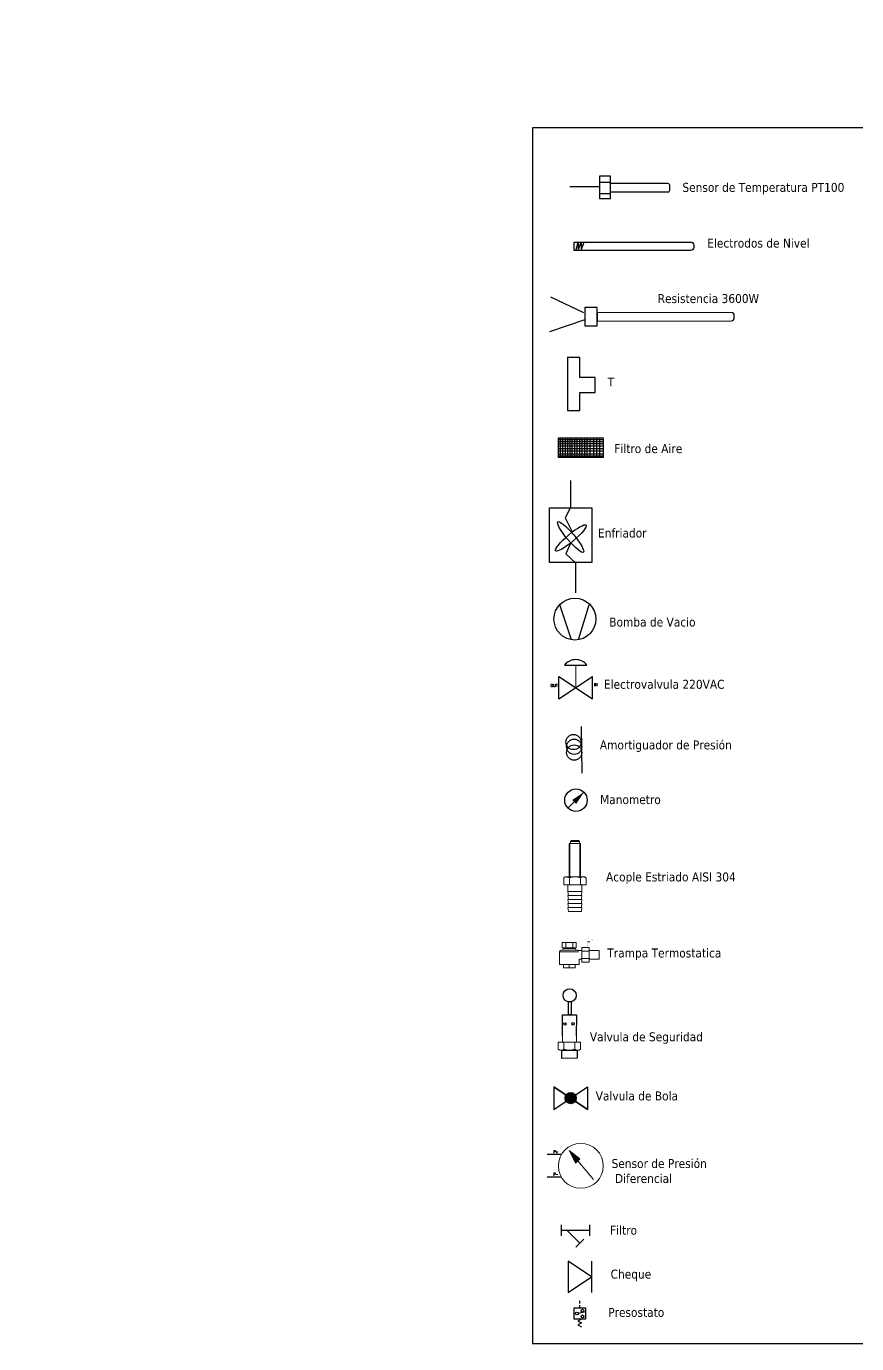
# Model space of a CAD drawing. Header units: millimetres. Extents: x -66 to 265, y 10 to 221.
# Drawn here: x -66.1 to 66.9, y 10 to 221.3 of the extents above; entities that cross this region are included whole.
import ezdxf
from ezdxf.enums import TextEntityAlignment as Align

# ---------------------------------------------------------------- set-up
doc = ezdxf.new("R2010")
doc.units = ezdxf.units.MM
for name, color, linetype in [('SYMS', 7, 'Continuous'), ('TERMS', 123, 'Continuous'), ('WIRENO', 250, 'Continuous')]:
    doc.layers.add(name, color=color, linetype=linetype)
doc.styles.get("Standard").update_dxf_attribs({"font": 'tahoma.ttf'})
doc.styles.add('WD', font='romans.shx')

# ---------------------------------------------------------------- blocks, each defined once
blk = doc.blocks.new('HGVA1_DIAPHRAGM_VALVE2')
at = {"color": 7, "linetype": 'Continuous', "lineweight": 0, "ltscale": 3.2258}
for p, q in [((-0.25, 0.5), (0.25, 0.5)), ((0, 0), (0, 0.5))]:
    blk.add_line(p, q, dxfattribs=at)
for p, q in [((-0.375, -0.25), (-0.375, 0.25)), ((-0.375, -0.25), (0.375, 0.25)), ((-0.375, 0.25), (0.375, -0.25)), ((0.375, -0.25), (0.375, 0.25))]:
    blk.add_line(p, q)
at = {"ltscale": 25.4, "flags": 128}
blk.add_lwpolyline([(0.25, 0.5, 0.5), (-0.25, 0.5)], format="xyb", close=True, dxfattribs=at)
at = {"style": 'WD', "flags": 1}
for tag, p in [('INST', (-0.469, 0.748)), ('LOC', (-0.469, 0.587)), ('TAG1', (-0.469, 0.378))]:
    blk.add_attdef(tag, text='', height=0.125, dxfattribs=at).set_placement(p, align=Align.RIGHT)
at = {"style": 'WD'}
blk.add_attdef('TERM01', text='', height=0.0625, dxfattribs=at).set_placement((-0.399, 0.018), align=Align.RIGHT)
for tag, p, height in [('X4TERM01', (-0.375, 0), 0.005), ('X1TERM02', (0.375, 0), 0.005), ('TERM02', (0.406, 0.036), 0.0625), ('RATING1', (0.388, -0.162), 0.125), ('DESC1', (0.388, -0.378), 0.125), ('DESC2', (0.388, -0.562), 0.125), ('WDTAGALT', (0.388, -0.907), 0.125), ('DESC3', (0.388, -0.752), 0.125)]:
    blk.add_attdef(tag, p, '', height=height, dxfattribs=at)
blk.add_attdef('XREF', text='', height=0.0625, rotation=0.0625, dxfattribs=at).set_placement((0.518, 0.271), align=Align.TOP_CENTER)
at = {"style": 'WD', "flags": 1}
for tag, p in [('WDTYPE', (-0.154, -0.127)), ('FAMILY', (-0.143, -0.17)), ('CAT', (-0.143, -0.215)), ('MFG', (-0.141, -0.246)), ('ASSYCODE', (-0.113, -0.275))]:
    blk.add_attdef(tag, text='', height=0.01, dxfattribs=at).set_placement(p, align=Align.CENTER)
blk = doc.blocks.new('HME1_PRESS_M')
blk.add_line((0.036, -0.088), (0.213, 0.089))
blk.add_circle((0.125, 0), 0.125)
blk.add_solid([(0.082, 0.002), (0.126, -0.042), (0.213, 0.089)])
at = {"style": 'WD', "width": 0.7}
for tag, p in [('INST', (0.125, 0.5)), ('LOC', (0.125, 0.344)), ('TAG1', (0.125, 0.188)), ('DESC1', (0.125, -0.344)), ('DESC2', (0.125, -0.5)), ('DESC3', (0.125, -0.656)), ('WDTAGALT', (0.125, -0.812))]:
    blk.add_attdef(tag, text='', height=0.125, dxfattribs=at).set_placement(p, align=Align.CENTER)
blk.add_attdef('TERM01', text='', height=0.0625, dxfattribs=at).set_placement((-0.032, 0.031), align=Align.RIGHT)
at = {"style": 'WD'}
for tag, p, height, flags in [('X4TERM01', (0, 0), 0.005, 1), ('WDTYPE', (0.062, 0.062), 0.01, 1), ('WDBLKNAM', (0.134, 0.001), 0.01, 9), ('X1TERM02', (0.248, 0), 0.005, 1), ('FAMILY', (0.13, -0.035), 0.01, 9)]:
    blk.add_attdef(tag, p, '', height=height, dxfattribs=dict(at, flags=flags))
at = {"style": 'WD', "width": 0.7}
for tag, p, height in [('TERM02', (0.28, 0.031), 0.0625), ('RATING1', (0.281, -0.188), 0.125)]:
    blk.add_attdef(tag, p, '', height=height, dxfattribs=at)
at = {"style": 'WD'}
blk.add_attdef('XREF', text='', height=0.0625, dxfattribs=at).set_placement((-0.031, -0.125), align=Align.RIGHT)
at = {"linetype": 'Continuous', "style": 'WD', "flags": 9}
for tag, p in [('MFG', (0.128, -0.085)), ('ASSYCODE', (0.13, -0.103)), ('CAT', (0.13, -0.066))]:
    blk.add_attdef(tag, p, '', height=0.01, dxfattribs=at)
blk = doc.blocks.new('Acople Estriado')
at = {"color": 7, "linetype": 'Continuous', "lineweight": 15}
for p, q in [((6.811, 5.678), (6.796, 5.663)), ((6.811, 5.678), (6.916, 5.678)), ((6.931, 5.663), (6.916, 5.678)), ((6.78, 5.633), (6.78, 5.138)), ((6.78, 5.633), (6.947, 5.633)), ((6.796, 5.663), (6.796, 5.633)), ((6.931, 5.663), (6.796, 5.663)), ((6.931, 5.633), (6.931, 5.663)), ((6.947, 5.138), (6.947, 5.633)), ((6.721, 5.138), (6.699, 5.126)), ((6.699, 5.126), (6.699, 5.019)), ((6.74, 5.138), (6.721, 5.138)), ((6.864, 5.138), (6.74, 5.138)), ((6.781, 5.126), (6.781, 5.019)), ((6.988, 5.138), (6.864, 5.138)), ((6.946, 5.126), (6.946, 5.019)), ((7.007, 5.138), (6.988, 5.138)), ((7.029, 5.126), (7.007, 5.138)), ((7.029, 5.126), (7.029, 5.019)), ((6.699, 5.019), (6.781, 5.019)), ((6.761, 5.019), (6.761, 4.922)), ((6.761, 4.922), (6.769, 4.862)), ((6.864, 4.922), (6.761, 4.922)), ((6.781, 5.019), (6.946, 5.019)), ((6.967, 4.922), (6.864, 4.922)), ((6.946, 5.019), (7.029, 5.019)), ((6.959, 4.862), (6.967, 4.922)), ((6.967, 4.922), (6.967, 5.019)), ((6.761, 4.862), (6.769, 4.802)), ((6.864, 4.862), (6.761, 4.862)), ((6.761, 4.802), (6.769, 4.742)), ((6.864, 4.802), (6.761, 4.802)), ((6.761, 4.742), (6.769, 4.682)), ((6.864, 4.742), (6.761, 4.742)), ((6.967, 4.862), (6.864, 4.862)), ((6.967, 4.802), (6.864, 4.802)), ((6.967, 4.742), (6.864, 4.742)), ((6.959, 4.802), (6.967, 4.862)), ((6.959, 4.742), (6.967, 4.802)), ((6.959, 4.682), (6.967, 4.742)), ((6.761, 4.682), (6.769, 4.622)), ((6.864, 4.682), (6.761, 4.682)), ((6.864, 4.622), (6.769, 4.622)), ((6.967, 4.682), (6.864, 4.682)), ((6.959, 4.622), (6.864, 4.622)), ((6.959, 4.622), (6.967, 4.682))]:
    blk.add_line(p, q, dxfattribs=at)
at = {"color": 7, "linetype": 'Continuous', "lineweight": 0}
for p, q in [((6.79, 5.633), (6.79, 5.138)), ((6.938, 5.633), (6.938, 5.138))]:
    blk.add_line(p, q, dxfattribs=at)
at = {"color": 7, "linetype": 'Continuous', "lineweight": 15}
for points, knots in [([(6.699, 5.126), (6.706, 5.13), (6.712, 5.133), (6.726, 5.137), (6.733, 5.138), (6.74, 5.138)], [0, 0, 0, 0, 0.5, 0.5, 1, 1, 1, 1]), ([(6.74, 5.138), (6.744, 5.138), (6.747, 5.138), (6.754, 5.137), (6.757, 5.136), (6.768, 5.133), (6.775, 5.13), (6.781, 5.126)], [0, 0, 0, 0, 0.25, 0.25, 0.5, 0.5, 1, 1, 1, 1]), ([(6.864, 5.138), (6.85, 5.138), (6.836, 5.137), (6.808, 5.133), (6.795, 5.13), (6.781, 5.126)], [0, 0, 0, 0, 0.5, 0.5, 1, 1, 1, 1]), ([(6.946, 5.126), (6.933, 5.13), (6.919, 5.133), (6.892, 5.137), (6.878, 5.138), (6.864, 5.138)], [0, 0, 0, 0, 0.5, 0.5, 1, 1, 1, 1]), ([(6.946, 5.126), (6.953, 5.13), (6.96, 5.133), (6.974, 5.137), (6.981, 5.138), (6.988, 5.138)], [0, 0, 0, 0, 0.5, 0.5, 1, 1, 1, 1]), ([(6.988, 5.138), (6.991, 5.138), (6.995, 5.138), (7.002, 5.137), (7.005, 5.136), (7.015, 5.133), (7.022, 5.13), (7.029, 5.126)], [0, 0, 0, 0, 0.25, 0.25, 0.5, 0.5, 1, 1, 1, 1])]:
    blk.add_open_spline(points, degree=3, knots=knots, dxfattribs=at)
blk = doc.blocks.new('Trampo')
for points in [[(117.7, 258.3), (117.2, 257.8), (116.2, 257.8), (115.7, 257.3), (115.7, 256.3), (117.7, 256.3), (117.7, 256.3), (115.6, 256.3), (115.6, 257.3), (116.2, 257.9), (117.2, 257.9), (117.7, 258.4), (117.7, 258.9), (117.2, 259.3), (116.2, 259.3), (115.7, 258.8), (115.6, 258.9), (116.2, 259.4), (117.2, 259.4), (117.7, 258.9)], [(117.2, 260.5), (116.2, 260.5), (116.2, 260.5), (116.6, 260.5), (116.6, 263.5), (116.2, 263), (116.1, 263.1), (116.7, 263.6), (116.7, 263.6), (116.7, 260.5), (117.2, 260.5)], [(119.7, 262.2), (119, 260.7), (118.9, 260.7), (119.6, 262.2)], [(120.5, 262.2), (119.7, 260.7), (119.6, 260.7), (120.4, 262.2)]]:
    blk.add_hatch(color=7).paths.add_polyline_path(points)
at = {"color": 7, "linetype": 'Continuous', "lineweight": 15}
for points in [[(93.1, 259.5), (105.5, 259.5), (105.5, 254.7), (93.1, 254.7)], [(93.1, 254.7), (93.1, 259.5), (93.1, 259.5)], [(96.2, 254.7), (96.2, 259.5), (96.2, 259.5)], [(102.4, 254.7), (102.4, 259.5), (102.4, 259.5)], [(90.5, 251.1), (90.5, 239.8), (90.5, 239.8)], [(92, 252.5), (106.7, 252.5), (106.7, 252.5)], [(94.2, 254.7), (94.2, 254), (94.2, 254)], [(104.5, 254), (104.5, 254.7), (104.5, 254.7)], [(110.7, 252.3), (107.4, 252.3), (107.4, 252.3)], [(117, 255), (110.7, 255), (110.7, 241.9), (117, 241.9)], [(117, 251.8), (110.7, 251.8), (110.7, 251.8)], [(117, 255), (117, 241.9), (117, 241.9)], [(126.1, 252.3), (117, 252.3), (117, 252.3)], [(126.1, 252.3), (126.1, 244.6), (126.1, 244.6)], [(107.9, 239.7), (90.7, 239.7), (90.7, 239.7)], [(104.5, 239.7), (104.5, 236.7), (94.2, 236.7), (94.2, 239.7)], [(99.3, 239.7), (99.3, 236.7), (99.3, 236.7)], [(108.2, 239.8), (108.2, 244.6), (108.2, 244.6)], [(108.2, 244.6), (110.7, 244.6), (110.7, 244.6)], [(117, 245.2), (110.7, 245.2), (110.7, 245.2)], [(117, 244.6), (126.1, 244.6), (126.1, 244.6)]]:
    blk.add_lwpolyline(points, dxfattribs=at)
at = {"color": 7, "linetype": 'Continuous', "lineweight": 20}
blk.add_lwpolyline([(115.6, 260), (117.7, 260), (117.7, 260)], dxfattribs=at)
at = {"color": 8, "linetype": 'Continuous', "lineweight": 15}
for points in [[(107.6, 251.1), (90.5, 251.1), (90.5, 251.1)], [(94.2, 254), (104.5, 254), (104.5, 254)], [(90.5, 239.8), (108.2, 239.8), (108.2, 239.8)]]:
    blk.add_lwpolyline(points, dxfattribs=at)
at = {"color": 7, "linetype": 'Continuous', "lineweight": 15}
for points in [[(91.9, 252.5), (91.1, 252.5), (90.5, 251.9), (90.5, 251.1)], [(92.7, 252.5), (93.5, 252.5), (94.1, 253.2), (94.1, 254)], [(104.5, 254), (104.5, 253.2), (105.1, 252.5), (105.9, 252.5)], [(107.4, 252.3), (107.1, 252.5), (106.9, 252.5), (106.6, 252.5)], [(90.5, 239.9), (90.5, 239.7), (90.6, 239.7), (90.7, 239.7)], [(107.9, 239.7), (108, 239.7), (108.1, 239.7), (108.1, 239.9)]]:
    blk.add_open_spline(points, degree=3, dxfattribs=at)
blk = doc.blocks.new('Valvula Tipo Anillo')
for p, q in [((7.88, 11.213), (7.88, 11.519)), ((7.88, 11.519), (8.084, 11.519)), ((8.084, 11.519), (8.079, 11.203))]:
    blk.add_line(p, q)
at = {"color": 7, "linetype": 'Continuous', "lineweight": 15}
for p, q in [((7.878, 11.21), (7.878, 11.113)), ((8.084, 11.113), (8.084, 11.21)), ((7.816, 11.006), (7.816, 11.113)), ((7.898, 11.113), (7.816, 11.113)), ((7.816, 11.006), (7.838, 10.994)), ((7.838, 10.994), (7.857, 10.994)), ((7.857, 10.994), (7.981, 10.994)), ((7.898, 11.006), (7.898, 11.113)), ((8.063, 11.113), (7.898, 11.113)), ((7.981, 10.994), (8.105, 10.994)), ((8.063, 11.006), (8.063, 11.113)), ((8.146, 11.113), (8.063, 11.113)), ((8.105, 10.994), (8.124, 10.994)), ((8.124, 10.994), (8.146, 11.006)), ((8.146, 11.006), (8.146, 11.113))]:
    blk.add_line(p, q, dxfattribs=at)
for points in [[(7.962, 11.521), (8.01, 11.521), (8.01, 11.713), (7.962, 11.713)], [(8.097, 10.995), (8.097, 10.873), (7.867, 10.871), (7.867, 10.993)]]:
    blk.add_lwpolyline(points, close=True)
for centre, radius in [((7.984, 11.807), 0.0981), ((7.914, 11.381), 0.0185), ((8.035, 11.384), 0.0185)]:
    blk.add_circle(centre, radius)
for points, knots in [([(7.857, 10.994), (7.854, 10.994), (7.85, 10.994), (7.843, 10.995), (7.84, 10.996), (7.829, 10.999), (7.823, 11.002), (7.816, 11.006)], [0, 0, 0, 0, 0.25, 0.25, 0.5, 0.5, 1, 1, 1, 1]), ([(7.898, 11.006), (7.892, 11.002), (7.885, 10.999), (7.871, 10.995), (7.864, 10.994), (7.857, 10.994)], [0, 0, 0, 0, 0.5, 0.5, 1, 1, 1, 1]), ([(7.898, 11.006), (7.912, 11.002), (7.926, 10.999), (7.953, 10.995), (7.967, 10.994), (7.981, 10.994)], [0, 0, 0, 0, 0.5, 0.5, 1, 1, 1, 1]), ([(7.981, 10.994), (7.995, 10.994), (8.009, 10.995), (8.036, 10.999), (8.05, 11.002), (8.063, 11.006)], [0, 0, 0, 0, 0.5, 0.5, 1, 1, 1, 1]), ([(8.105, 10.994), (8.101, 10.994), (8.098, 10.994), (8.091, 10.995), (8.087, 10.996), (8.077, 10.999), (8.07, 11.002), (8.063, 11.006)], [0, 0, 0, 0, 0.25, 0.25, 0.5, 0.5, 1, 1, 1, 1]), ([(8.146, 11.006), (8.139, 11.002), (8.132, 10.999), (8.119, 10.995), (8.112, 10.994), (8.105, 10.994)], [0, 0, 0, 0, 0.5, 0.5, 1, 1, 1, 1])]:
    blk.add_open_spline(points, degree=3, knots=knots, dxfattribs=at)
blk = doc.blocks.new('HGVA1_BALL_VALVE')
h = blk.add_hatch(color=256)
edge = h.paths.add_edge_path()
edge.add_arc((0, 0), 0.125, 0, 360)
at = {"ltscale": 3.2258}
for p, q in [((-0.375, 0.254), (0.375, -0.254)), ((-0.375, -0.254), (0.375, 0.254)), ((-0.375, 0.254), (-0.375, -0.254)), ((0.375, 0.254), (0.375, -0.254))]:
    blk.add_line(p, q, dxfattribs=at)
at = {"ltscale": 25.4, "flags": 128}
blk.add_lwpolyline([(0.375, 0.254), (0.375, -0.254), (-0.375, 0.254), (-0.375, -0.254)], close=True, dxfattribs=at)
at = {"ltscale": 3.2258}
blk.add_circle((0, 0), 0.125, dxfattribs=at)
at = {"ltscale": 25.4}
blk.add_circle((0, 0), 0.125, dxfattribs=at)
at = {"style": 'WD', "flags": 1}
for tag, height, p in [('LOC', 0.125, (0.011, 0.516)), ('INST', 0.125, (0.028, 0.678)), ('TAG1', 0.125, (0, 0.307)), ('FAMILY', 0.01, (-0.482, -0.121)), ('WDTYPE', 0.01, (-0.475, -0.062)), ('CAT', 0.01, (-0.482, -0.165)), ('MFG', 0.01, (-0.481, -0.197)), ('ASSYCODE', 0.01, (-0.453, -0.226))]:
    blk.add_attdef(tag, text='', height=height, dxfattribs=at).set_placement(p, align=Align.CENTER)
at = {"style": 'WD'}
blk.add_attdef('XREF', text='', height=0.0625, rotation=0.0625, dxfattribs=at).set_placement((0.541, 0.293), align=Align.TOP_CENTER)
blk.add_attdef('TERM01', text='', height=0.0625, dxfattribs=at).set_placement((-0.399, 0.018), align=Align.RIGHT)
for tag, p, height in [('X4TERM01', (-0.375, 0), 0.005), ('X8TERM02', (0, 0), 0.005), ('TERM02', (0.052, -0.037), 0.0625), ('X1TERM03', (0.375, 0), 0.005), ('TERM03', (0.406, 0.036), 0.0625), ('RATING1', (0.409, -0.162), 0.125), ('DESC1', (0.409, -0.341), 0.125), ('DESC2', (0.409, -0.525), 0.125), ('WDTAGALT', (0.409, -0.873), 0.125), ('DESC3', (0.409, -0.715), 0.125)]:
    blk.add_attdef(tag, p, '', height=height, dxfattribs=at)
blk = doc.blocks.new('HMT1_DIFFERENTIAL_PRESSURE_GAUGE')
blk.add_hatch(color=7).paths.add_polyline_path([(-0.26, 0.34), (-0.12, 0.06), (-0.02, 0.16)])
at = {"color": 7, "linetype": 'Continuous', "lineweight": 0, "ltscale": 645.15999}
for p, q in [((-0.26, 0.34), (0.28, -0.3)), ((-0.26, 0.34), (-0.12, 0.06)), ((-0.26, 0.34), (-0.02, 0.16)), ((-0.12, 0.06), (-0.02, 0.16))]:
    blk.add_line(p, q, dxfattribs=at)
for p, q in [((-0.437, 0.25), (-0.75, 0.25)), ((-0.437, -0.25), (-0.75, -0.25))]:
    blk.add_line(p, q)
at = {"color": 255, "linetype": 'Continuous', "lineweight": 0, "ltscale": 25.4, "flags": 128}
blk.add_lwpolyline([(-0.26, 0.34), (-0.12, 0.06), (-0.02, 0.16)], close=True, dxfattribs=at)
at = {"color": 7, "linetype": 'Continuous', "lineweight": 0, "ltscale": 645.15999}
blk.add_circle((0, 0), 0.5, dxfattribs=at)
at = {"style": 'WD', "width": 0.7}
for tag, p in [('TAG1', (-0.01, 0.531)), ('INST', (-0.01, 0.781)), ('LOC', (-0.01, 0.656)), ('DESC1', (0.021, -0.625)), ('DESC2', (0.021, -0.75)), ('DESC3', (0.021, -0.875)), ('WDTAGALT', (0.021, -1))]:
    blk.add_attdef(tag, text='', height=0.0938, dxfattribs=at).set_placement(p, align=Align.CENTER)
for tag, p in [('TERM01', (-0.5, 0.281)), ('TERM02', (-0.5, -0.219))]:
    blk.add_attdef(tag, text='', height=0.0625, dxfattribs=at).set_placement(p, align=Align.RIGHT)
at = {"style": 'WD'}
for tag, p, height, flags in [('X4TERM01', (-0.75, 0.25), 0.005, 1), ('X1TERM03', (0.5, 0), 0.005, 1), ('X4TERM02', (-0.75, -0.25), 0.005, 1), ('WDBLKNAM', (-0.209, -0.188), 0.01, 9), ('FAMILY', (-0.208, -0.062), 0.01, 9)]:
    blk.add_attdef(tag, p, '', height=height, dxfattribs=dict(at, flags=flags))
at = {"style": 'WD', "width": 0.7}
for tag, p, height in [('TERM03', (0.531, 0.031), 0.0625), ('RATING1', (0.469, -0.375), 0.0938)]:
    blk.add_attdef(tag, p, '', height=height, dxfattribs=at)
at = {"flags": 1}
blk.add_attdef('WDTYPE', (-0.219, -0.25), '', height=0.01, dxfattribs=at)
at = {"linetype": 'Continuous', "style": 'WD', "flags": 9}
for tag, p in [('ASSYCODE', (-0.208, -0.156)), ('CAT', (-0.208, -0.094)), ('MFG', (-0.208, -0.125))]:
    blk.add_attdef(tag, p, '', height=0.01, dxfattribs=at)
at = {"style": 'WD'}
blk.add_attdef('XREF', text='', height=0.0625, dxfattribs=at).set_placement((-0.438, -0.406), align=Align.RIGHT)
blk = doc.blocks.new('HST1_STRAINER_Y_TYPE')
at = {"ltscale": 3.2258}
for p, q in [((0, 0.125), (0, -0.125)), ((0.625, 0.125), (0.625, -0.125)), ((0, 0), (0.625, 0)), ((0.125, 0), (0.412, -0.287)), ((0.324, -0.376), (0.501, -0.199))]:
    blk.add_line(p, q, dxfattribs=at)
at = {"style": 'WD', "flags": 1}
for tag, height, p in [('LOC', 0.125, (0.306, 0.549)), ('INST', 0.125, (0.33, 0.71)), ('TAG1', 0.125, (0.324, 0.34)), ('FAMILY', 0.01, (1.09, 0.044)), ('CAT', 0.01, (1.09, -0.001)), ('WDTYPE', 0.01, (1.102, -0.093)), ('MFG', 0.01, (1.092, -0.032)), ('ASSYCODE', 0.01, (1.12, -0.061))]:
    blk.add_attdef(tag, text='', height=height, dxfattribs=at).set_placement(p, align=Align.CENTER)
at = {"style": 'WD'}
for tag, height, p in [('WDTAGALT', 0.125, (0.035, 0.2)), ('TERM01', 0.0625, (-0.024, 0.018))]:
    blk.add_attdef(tag, text='', height=height, dxfattribs=at).set_placement(p, align=Align.RIGHT)
for tag, p, height in [('RATING1', (0.6, 0.18), 0.125), ('X4TERM01', (0, 0), 0.005), ('X1TERM03', (0.625, 0), 0.005), ('TERM03', (0.632, 0.013), 0.0625), ('DESC1', (-0.666, -0.258), 0.125), ('X8TERM02', (0.412, -0.287), 0.005), ('DESC2', (-0.666, -0.442), 0.125), ('DESC3', (-0.666, -0.632), 0.125), ('TERM02', (0.447, -0.365), 0.0625)]:
    blk.add_attdef(tag, p, '', height=height, dxfattribs=at)
blk.add_attdef('XREF', text='', height=0.0625, rotation=0.0625, dxfattribs=at).set_placement((0.649, -0.434), align=Align.TOP_CENTER)
blk = doc.blocks.new('HVL1_PRESS_SW')
for p, q in [((-0.031, -0.126), (-0.031, 0.125)), ((-0.031, 0.125), (0.219, 0.125)), ((0.061, 0.005), (0.198, 0.04)), ((0.094, 0.222), (0.094, 0.282)), ((0.094, 0.125), (0.094, 0.188)), ((0.219, 0.125), (0.219, -0.126)), ((0.219, -0.126), (-0.031, -0.126)), ((0.135, -0.126), (0.052, -0.167)), ((0.052, -0.167), (0.135, -0.209)), ((0.135, -0.209), (0.052, -0.251)), ((0.052, -0.251), (0.135, -0.293))]:
    blk.add_line(p, q)
for centre in [(0.032, 0), (0.156, 0.063), (0.156, -0.063)]:
    blk.add_circle(centre, 0.0314)
at = {"style": 'WD', "width": 0.7}
for tag, height, p in [('INST', 0.125, (-0.062, 0.5)), ('TAG1', 0.125, (-0.062, 0.188)), ('LOC', 0.125, (-0.062, 0.344)), ('TERM01', 0.0625, (-0.062, 0.031)), ('DESC1', 0.125, (-0.062, -0.281)), ('RATING1', 0.125, (0.775, -0.281)), ('DESC2', 0.125, (-0.062, -0.438)), ('DESC3', 0.125, (-0.062, -0.594)), ('WDTAGALT', 0.125, (-0.062, -0.75))]:
    blk.add_attdef(tag, text='', height=height, dxfattribs=at).set_placement(p, align=Align.RIGHT)
for tag, p in [('TERM04', (0.125, 0.25)), ('TERM02', (0.25, 0.094)), ('TERM03', (0.25, -0.031))]:
    blk.add_attdef(tag, p, '', height=0.0625, dxfattribs=at)
at = {"style": 'WD'}
for tag, p, height, flags in [('WDBLKNAM', (0.405, 0.344), 0.01, 9), ('FAMILY', (0.406, 0.312), 0.01, 9), ('X4TERM01', (0, 0), 0.005, 1), ('WDTYPE', (0.062, 0.062), 0.01, 1), ('X2TERM04', (0.094, 0.281), 0.005, 1), ('X1TERM02', (0.187, 0.063), 0.005, 1), ('X1TERM03', (0.187, -0.063), 0.005, 1)]:
    blk.add_attdef(tag, p, '', height=height, dxfattribs=dict(at, flags=flags))
at = {"linetype": 'Continuous', "style": 'WD', "flags": 9}
for tag, p in [('ASSYCODE', (0.406, 0.219)), ('CAT', (0.406, 0.281)), ('MFG', (0.406, 0.25))]:
    blk.add_attdef(tag, p, '', height=0.01, dxfattribs=at)
at = {"style": 'WD', "width": 0.7}
blk.add_attdef('TERM05', text='', height=0.0625, dxfattribs=at).set_placement((0.125, -0.406), align=Align.CENTER)
at = {"style": 'WD'}
blk.add_attdef('XREF', (0.281, -0.375), '', height=0.0625, dxfattribs=at)
blk = doc.blocks.new('ColaMarrano')
at = {"layer": 'WIRENO'}
blk.add_line((96.3, 200.92), (96.42, 188.45), dxfattribs=at)
for centre in [(94.22, 196.73), (94.4, 195.47), (94.4, 193.92)]:
    blk.add_circle(centre, 2.03, dxfattribs=at)
blk = doc.blocks.new('HDI1')
for p, q in [((0.0469, 0), (-0.0469, 0.0625)), ((-0.0469, 0.0625), (-0.0469, -0.0625)), ((0.0469, 0.0625), (0.0469, -0.0625)), ((-0.0469, -0.0625), (0.0469, 0))]:
    blk.add_line(p, q)
at = {"style": 'WD'}
for tag, width, p in [('INST', 0.7, (0, 0.8883)), ('LOC', 0.7, (0, 0.7187)), ('DESC1', 0.7, (0, 0.5625)), ('DESC2', 0.7, (0, 0.4062)), ('RATING1', 0.9, (0.0055, 0.0938))]:
    blk.add_attdef(tag, text='', height=0.125, dxfattribs=dict(at, width=width)).set_placement(p, align=Align.CENTER)
blk.add_attdef('TAG1', text='', height=0.125, dxfattribs=at).set_placement((0, 0.25), align=Align.CENTER)
for tag, p, height, flags in [('FAMILY', (0.2047, 0.1523), 0.01, 9), ('WDBLKNAM', (0.2047, 0.1329), 0.01, 9), ('X4TERM01', (-0.0469, 0), 0.0125, 1), ('X1TERM02', (0.0469, 0), 0.0125, 1)]:
    blk.add_attdef(tag, p, '', height=height, dxfattribs=dict(at, flags=flags))
at = {"linetype": 'Continuous', "style": 'WD', "flags": 9}
for tag, p in [('CAT', (0.2297, 0.1082)), ('ASSYCODE', (0.2188, 0.0625)), ('MFG', (0.2278, 0.0887))]:
    blk.add_attdef(tag, text='', height=0.01, dxfattribs=at).set_placement(p, align=Align.CENTER)
at = {"linetype": 'Continuous', "style": 'WD', "flags": 8}
blk.add_attdef('TERM01', text='', height=0.125, dxfattribs=at).set_placement((-0.125, -0.0312), align=Align.TOP_RIGHT)
blk.add_attdef('TERM02', text='', height=0.125, dxfattribs=at).set_placement((0.1094, -0.0314), align=Align.TOP_LEFT)
at = {"style": 'WD', "width": 0.9}
blk.add_attdef('RATING2', text='', height=0.125, dxfattribs=at).set_placement((0.0055, -0.1876), align=Align.TOP_CENTER)
blk = doc.blocks.new('Bomba Vacio')
at = {"layer": 'WIRENO'}
for p, q in [((222.52, 152.69), (218.83, 163.9)), ((224.82, 152.84), (228.2, 163.9))]:
    blk.add_line(p, q, dxfattribs=at)
blk.add_circle((223.65, 159.36), 6.72, dxfattribs=at)
blk = doc.blocks.new('Cooler')
at = {"layer": 'WIRENO'}
for p, q in [((61.05, 155.36), (61.05, 161.29)), ((60.91, 155.36), (59.87, 153.28)), ((59.87, 153.28), (61.37, 150.31)), ((61.09, 147.98), (60.01, 145.56)), ((60.01, 145.56), (62.09, 143.63)), ((62.09, 143.63), (62.09, 137.25))]:
    blk.add_line(p, q, dxfattribs=at)
blk.add_lwpolyline([(56.51, 155.41), (65.57, 155.41), (65.57, 143.72), (56.51, 143.72)], close=True, dxfattribs=at)
for centre, major_axis in [((61.05, 149.16), (2.75, -3.26)), ((61.09, 148.97), (-3.26, -2.75))]:
    blk.add_ellipse(centre, major_axis=major_axis, ratio=0.188132, dxfattribs=at)
blk = doc.blocks.new('Filtro')
at = {"layer": 'WIRENO'}
for p, q in [((95.97, 119.72), (103.12, 119.72)), ((95.97, 119.41), (103.12, 119.41)), ((95.97, 119.07), (103.12, 119.07)), ((95.97, 118.71), (103.12, 118.71)), ((96.25, 119.99), (96.25, 116.83)), ((96.62, 119.95), (96.62, 116.79)), ((97.03, 119.95), (97.03, 116.79)), ((97.4, 119.95), (97.4, 116.79)), ((97.77, 119.99), (97.77, 116.83)), ((98.1, 119.99), (98.1, 116.83)), ((98.51, 119.99), (98.51, 116.83)), ((98.88, 119.95), (98.88, 116.79)), ((99.33, 119.99), (99.33, 116.83)), ((99.7, 119.99), (99.7, 116.83)), ((100.11, 119.99), (100.11, 116.83)), ((100.52, 119.99), (100.52, 116.83)), ((100.98, 119.99), (100.98, 116.83)), ((101.59, 119.99), (101.59, 116.83)), ((102.04, 119.99), (102.04, 116.83)), ((102.54, 119.99), (102.54, 116.83)), ((95.97, 118.27), (103.12, 118.27)), ((95.97, 117.88), (103.12, 117.88)), ((95.97, 117.41), (103.12, 117.41)), ((95.97, 117.08), (103.12, 117.08))]:
    blk.add_line(p, q, dxfattribs=at)
blk.add_lwpolyline([(95.95, 119.98), (103.11, 119.98), (103.11, 116.82), (95.95, 116.82)], close=True, dxfattribs=at)
blk = doc.blocks.new('TT')
at = {"layer": 'WIRENO'}
for p, q in [((59.03, 150.75), (59.05, 142.17)), ((61.02, 150.66), (59.05, 150.66)), ((61.02, 147.48), (61.02, 150.66)), ((63.45, 147.48), (61.02, 147.48)), ((63.45, 145.05), (63.45, 147.48)), ((61.02, 142.17), (61.02, 145.05)), ((61.02, 145.05), (63.45, 145.05)), ((59.05, 142.17), (61.02, 142.17))]:
    blk.add_line(p, q, dxfattribs=at)
blk = doc.blocks.new('Resistencia')
at = {"layer": 'WIRENO'}
for p, q in [((112.31, 58.18), (107.01, 60.71)), ((112.43, 57.1), (106.77, 55.17))]:
    blk.add_line(p, q, dxfattribs=at)
blk.add_lwpolyline([(114.4, 59.08), (112.46, 59.08), (112.46, 56.11), (114.4, 56.11)], close=True, dxfattribs=at)
blk.add_lwpolyline([(135.9, 58.24), (114.42, 58.21), (114.42, 56.89), (135.9, 56.92, 0.414214), (136.4, 57.42), (136.4, 57.74, 0.414214)], format="xyb", close=True, dxfattribs=at)
blk = doc.blocks.new('Nivel')
at = {"layer": 'WIRENO'}
for p, q in [((103.38, 60.01), (103.74, 61.39)), ((103.74, 61.39), (103.74, 60.1)), ((103.74, 60.1), (104.25, 61.39)), ((104.25, 61.39), (104.25, 60.07)), ((104.25, 60.07), (104.74, 61.36))]:
    blk.add_line(p, q, dxfattribs=at)
blk.add_lwpolyline([(103.12, 61.39), (121.77, 61.39, -0.414214), (122.27, 60.89), (122.27, 60.54, -0.414214), (121.77, 60.04), (103.12, 60.04)], format="xyb", close=True, dxfattribs=at)
blk = doc.blocks.new('PT100')
at = {"layer": 'WIRENO'}
for p, q in [((92, 59.72), (95.38, 59.72)), ((92.1, 58.19), (82.46, 58.19)), ((92, 56.1), (95.38, 56.1))]:
    blk.add_line(p, q, dxfattribs=at)
blk.add_lwpolyline([(95.5, 61.6), (92, 61.6), (92, 54.47), (95.5, 54.47)], close=True, dxfattribs=at)
blk.add_lwpolyline([(95.5, 59.35), (113.92, 59.35, -0.414214), (114.42, 58.85), (114.42, 56.97, -0.414214), (113.92, 56.47), (95.5, 56.47)], format="xyb", close=True, dxfattribs=at)

msp = doc.modelspace()

# ---------------------------------------------------------------- hatches: boundary and pattern name
at = {"layer": 'WIRENO'}
h = msp.add_hatch(dxfattribs=at)
h.set_pattern_fill('AR-CONC', color=256)
h.set_pattern_definition([(50, (-135.13, 26.59), (182.185, -15.94), [19.05, -209.55]), (355, (-135.13, 26.6), (-35.24, 191.06), [15.24, -167.64]), (100.45, (-119.95, 25.26), (146.94, 175.12), [16.19, -178.09]), (46.18, (-135.13, 77.4), (271.08, -42.04), [28.57, -314.32]), (96.64, (-112.54, 73.9), (237.4, 247.43), [24.29, -267.14]), (351.18, (-135.13, 77.4), (237.4, 247.43), [22.86, -251.46]), (21, (-109.73, 64.69), (151.614, -102.265), [19.05, -209.55]), (326, (-109.73, 64.7), (61.8, 184.19), [15.24, -167.64]), (71.45, (-97.1, 56.17), (213.42, 81.92), [16.19, -178.09]), (37.5, (-135.13, 26.59), (3.089, 84.555), [0, -165.608, 0, -170.18, 0, -168.275]), (7.5, (-135.13, 26.59), (66.82, 100.18), [0, -97.028, 0, -161.798, 0, -64.135]), (327.5, (-191.77, 26.59), (135.59, -5.729), [0, -63.5, 0, -198.12, 0, -262.89]), (317.5, (-217.17, 26.59), (148.13, 25.426), [0, -82.55, 0, -131.572, 0, -186.69])])
h.paths.add_polyline_path([(6.04, 219.76), (2.98, 219.76), (2.98, 221.25), (0.88, 219.16), (2.98, 217.05), (2.98, 218.26), (6.04, 218.26)])
h.paths.add_polyline_path([(-36.14, 149.05), (-39.21, 149.05), (-39.21, 150.55), (-41.3, 148.45), (-39.21, 146.35), (-39.21, 147.55), (-36.14, 147.55)])
h.paths.add_polyline_path([(-63.13, 165.85), (-64.63, 165.86), (-64.63, 162.79), (-66.13, 162.79), (-64.04, 160.69), (-61.93, 162.79), (-63.13, 162.79)])
h.paths.add_polyline_path([(-59.54, 130.73), (-60.74, 130.73), (-60.74, 133.79), (-62.24, 133.79), (-62.24, 130.73), (-63.74, 130.73), (-61.65, 128.63)])
h.paths.add_polyline_path([(-6.3, 128.32), (-8.41, 126.22), (-7.21, 126.22), (-7.21, 123.15), (-5.7, 123.15), (-5.7, 126.22), (-4.21, 126.22)])
h.paths.add_polyline_path([(71.8, 74.09), (69.7, 76.2), (69.7, 75), (66.64, 75), (66.64, 73.5), (69.7, 73.5), (69.7, 72)])
h.paths.add_polyline_path([(98.67, 123.07), (96.57, 120.98), (98.67, 118.87), (98.67, 120.07), (101.73, 120.07), (101.73, 121.57), (98.67, 121.57)])

# ---------------------------------------------------------------- linework, layer by layer
at = {"color": 7, "linetype": 'Continuous'}
for p, q in [((265, 205), (15, 205)), ((15, 205), (15, 10)), ((15, 10), (265, 10))]:
    msp.add_line(p, q, dxfattribs=at)

# ---------------------------------------------------------------- block references
for name, p, xscale, yscale, zscale in [('Acople Estriado', (-52.35, 29.36), 10.8, 10.8, 10.8), ('Trampo', (3.06, 27.81), 0.17928, 0.17928, 0.17928), ('Valvula Tipo Anillo', (-65.3, -61.66), 10.8, 10.8, 10.8)]:
    msp.add_blockref(name, p, dxfattribs=dict(xscale=xscale, yscale=yscale, zscale=zscale))
at = {"layer": 'SYMS'}
ref = msp.add_blockref('HGVA1_DIAPHRAGM_VALVE2', (21.91, 115.2), dxfattribs=dict(at, xscale=7.199999999999999, yscale=7.199999999999999, zscale=7.199999999999999))
ref.add_attrib('TERM01', 'OUT', dxfattribs={"layer": 'TERMS', "height": 0.45, "style": 'WD'}).set_placement((19.03, 115.33), align=Align.RIGHT)
ref.add_attrib('TERM02', 'IN', (24.84, 115.45), dxfattribs={"layer": 'TERMS', "height": 0.45, "style": 'WD'})
for name, p, xscale, yscale, zscale in [('HME1_PRESS_M', (20.15, 97.15), 14.4, 14.4, 14.4), ('HGVA1_BALL_VALVE', (21.1, 49.37), 7.199999999999999, 7.199999999999999, 7.199999999999999), ('HST1_STRAINER_Y_TYPE', (19.59, 28.18), 7.199999999999999, 7.199999999999999, 7.199999999999999), ('HDI1', (22.57, 20.73), 40, 40, 40), ('HVL1_PRESS_SW', (21.88, 14.83), 7.199999999999999, 7.199999999999999, 7.199999999999999)]:
    msp.add_blockref(name, p, dxfattribs=dict(at, xscale=xscale, yscale=yscale, zscale=zscale))
ref = msp.add_blockref('HMT1_DIFFERENTIAL_PRESSURE_GAUGE', (22.72, 38.51), dxfattribs=dict(at, xscale=7.199999999999999, yscale=7.199999999999999, zscale=7.199999999999999))
ref.add_attrib('TERM02', 'P-', dxfattribs={"layer": 'TERMS', "height": 0.45, "style": 'WD', "width": 0.7}).set_placement((19.12, 36.93), align=Align.RIGHT)
ref.add_attrib('TERM01', 'P+', dxfattribs={"layer": 'TERMS', "height": 0.45, "style": 'WD', "width": 0.7}).set_placement((19.12, 40.53), align=Align.RIGHT)
at = {"layer": 'WIRENO'}
for name, p, xscale, yscale, zscale in [('PT100', (-20.29, 166.42), 0.5, 0.5, 0.5), ('Cooler', (-24.69, 27.48), 0.75, 0.75, 0.75), ('Bomba Vacio', (-90.05, 46.52), 0.5, 0.5, 0.5), ('ColaMarrano', (-34.98, -11.56), 0.6, 0.6, 0.6)]:
    msp.add_blockref(name, p, dxfattribs=dict(at, xscale=xscale, yscale=yscale, zscale=zscale))
for name, p in [('Nivel', (-81.46, 125.27)), ('Resistencia', (-89.08, 117.11)), ('TT', (-38.45, 17.48)), ('Filtro', (-76.82, 35.28))]:
    msp.add_blockref(name, p, dxfattribs=at)

# ---------------------------------------------------------------- texts
at = {"char_height": 1.44, "attachment_point": 1}
for s, insert in [('\\A1;Sensor de Temperatura PT100', (39, 196.15)), ('\\A1;Electrodos de Nivel', (42.98, 187.21)), ('\\A1;Resistencia 3600W', (35.04, 178.32)), ('\\A1;T', (27.03, 164.94)), ('\\A1;Filtro de Aire', (28.08, 154.26)), ('\\A1;Enfriador', (25.48, 140.72)), ('\\A1;Bomba de Vacio', (27.28, 126.44)), ('\\A1;Electrovalvula 220VAC', (26.42, 116.46)), ('\\A1;Amortiguador de Presión', (25.77, 106.74)), ('\\A1;Manometro', (25.81, 97.97)), ('\\A1;Acople Estriado AISI 304', (26.76, 85.57)), ('\\A1;Trampa Termostatica', (26.97, 73.37)), ('\\A1;Valvula de Seguridad', (24.17, 59.93)), ('\\A1;Valvula de Bola', (25.11, 50.45)), ('\\A1;Sensor de Presión\\P Diferencial', (27.65, 39.61)), ('\\A1;Filtro', (27.41, 28.91)), ('\\A1;Cheque', (27.5, 21.87)), ('\\A1;Presostato', (27.11, 15.74))]:
    msp.add_mtext_dynamic_manual_height_columns(s, width=44.8708, gutter_width=1, heights=[0], dxfattribs=dict(at, insert=insert))

doc.saveas('drawing.dxf')
